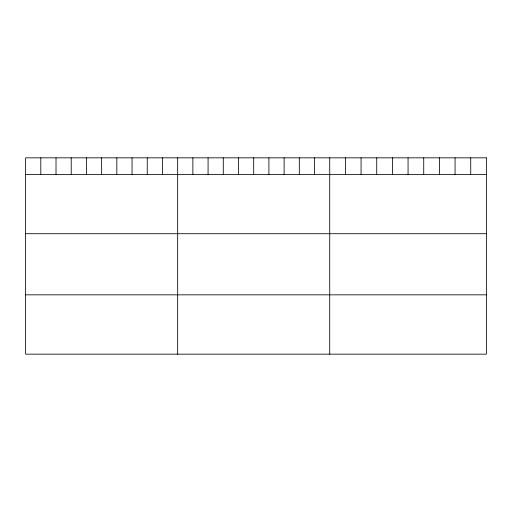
<?xml version="1.0" encoding="UTF-8"?>
<svg xmlns="http://www.w3.org/2000/svg" width="512" height="512" viewBox="0 0 512 512"><rect width="100%" height="100%" fill="white"/><g stroke="black" fill="none" stroke-linecap="round" stroke-linejoin="round"><path stroke-width="0.77" d="M25.6 174.394L486.4 174.394M25.6 233.715L486.4 233.715M25.6 294.835L486.4 294.835M470.733 157.837L470.733 174.394M455.066 157.837L455.066 174.394M439.398 157.837L439.398 174.394M423.731 157.837L423.731 174.394M408.064 157.837L408.064 174.394M392.397 157.837L392.397 174.394M376.73 157.837L376.73 174.394M361.062 157.837L361.062 174.394M345.395 157.837L345.395 174.394M329.728 157.837L329.728 354.163M314.522 157.837L314.522 174.394M299.315 157.837L299.315 174.394M284.109 157.837L284.109 174.394M268.902 157.837L268.902 174.394M253.696 157.837L253.696 174.394M238.49 157.837L238.49 174.394M223.283 157.837L223.283 174.394M208.077 157.837L208.077 174.394M192.87 157.837L192.87 174.394M177.664 157.837L177.664 354.163M162.458 157.837L162.458 174.394M147.251 157.837L147.251 174.394M132.045 157.837L132.045 174.394M116.838 157.837L116.838 174.394M101.632 157.837L101.632 174.394M86.426 157.837L86.426 174.394M71.219 157.837L71.219 174.394M56.013 157.837L56.013 174.394M40.806 157.837L40.806 174.394M486.4 157.837L25.6 157.837L25.6 354.163L486.4 354.163L486.4 157.837"/></g></svg>
